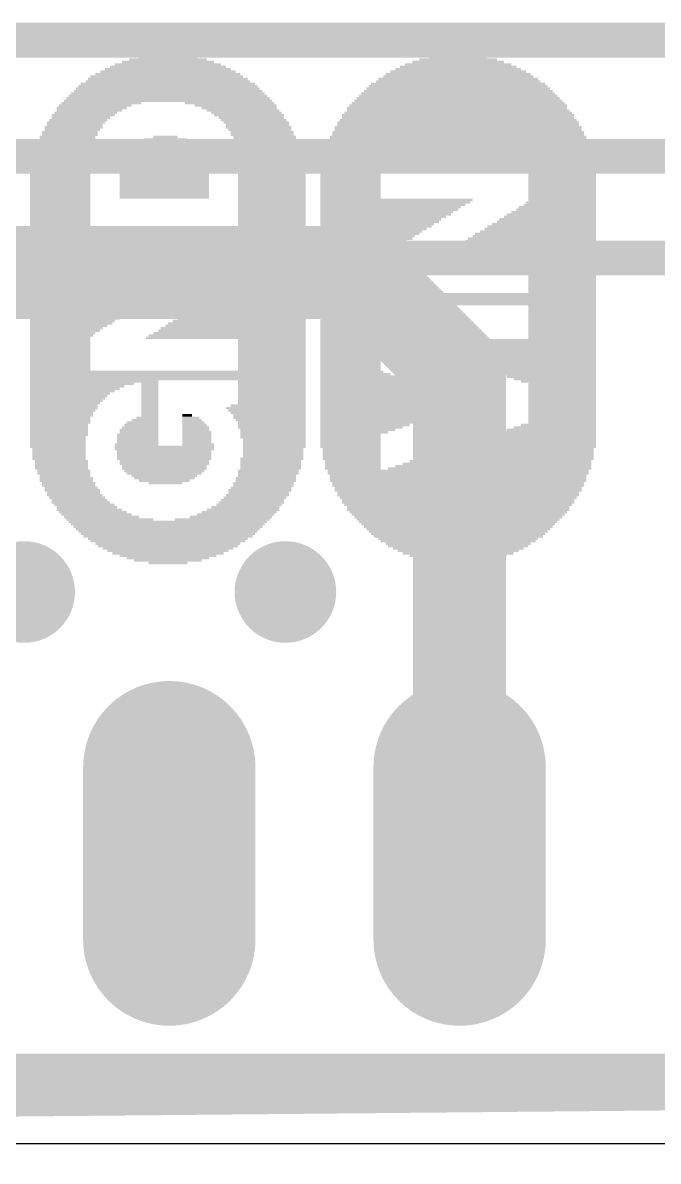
# Model space of a CAD drawing. Extents: x -3.4 to 68.6, y -0.2 to 53.3.
# Drawn here: x 41.9 to 47.46, y -0.15 to 9.8 of the extents above; entities that cross this region are included whole.
import ezdxf

# ---------------------------------------------------------------- set-up
doc = ezdxf.new("R2010")
doc.units = 0
for name, color, linetype in [('1', 12, 'CONTINUOUS'), ('16', 132, 'CONTINUOUS'), ('17', 110, 'CONTINUOUS'), ('18', 3, 'CONTINUOUS'), ('20', 53, 'CONTINUOUS'), ('200', 4, 'CONTINUOUS'), ('51', 253, 'CONTINUOUS')]:
    doc.layers.add(name, color=color, linetype=linetype)

# ---------------------------------------------------------------- blocks, each defined once
blk = doc.blocks.new('RECT')
blk.add_solid([(-0.5, -0.5), (0.5, -0.5), (-0.5, 0.5), (0.5, 0.5)])
blk = doc.blocks.new('LONGP100')
at = {"const_width": 1}
blk.add_lwpolyline([(-0.5, 0), (0.5, 0)], dxfattribs=at)
at = {"const_width": 0.5}
for points in [[(-0.5, 0.25, 1), (-0.5, -0.25)], [(0.5, -0.25, 1), (0.5, 0.25)]]:
    blk.add_lwpolyline(points, format="xyb", dxfattribs=at)
blk = doc.blocks.new('ROUNDV')
at = {"const_width": 0.5}
blk.add_lwpolyline([(0, -0.25, 1), (0, 0.25, 1), (0, -0.25)], format="xyb", dxfattribs=at)

msp = doc.modelspace()

# ---------------------------------------------------------------- linework, layer by layer
at = {"layer": '1', "const_width": 0.3048}
for points in [[(33.655, 7.747), (48.895, 7.747)], [(67.945, 0.635), (0, 0)]]:
    msp.add_lwpolyline(points, dxfattribs=at)
at = {"layer": '16'}
for points, const_width in [([(29.21, 9.652), (59.817, 9.652)], 0.3048), ([(28.448, 8.636), (62.357, 8.636)], 0.3048), ([(21.336, 7.62), (44.831, 7.62)], 0.8128), ([(44.831, 7.62), (45.72, 6.731)], 0.8128), ([(45.72, 6.731), (45.72, 2.54)], 0.8128), ([(67.945, 0.635), (0.889, 0.635)], 0.3048)]:
    msp.add_lwpolyline(points, dxfattribs=dict(at, const_width=const_width))
at = {"layer": '16', "const_width": 0.4064}
for points in [[(44.9747, 7.7637, 1), (44.6873, 7.4763)], [(44.831, 7.4168, 1), (44.831, 7.8232)], [(45.9232, 6.731, 1), (45.5168, 6.731)], [(45.5763, 6.5873, 1), (45.8637, 6.8747)], [(45.5168, 2.54, 1), (45.9232, 2.54)]]:
    msp.add_lwpolyline(points, format="xyb", dxfattribs=at)
at = {"layer": '20'}
msp.add_line((65.04, 0), (1, 0), dxfattribs=at)

# ---------------------------------------------------------------- block references
at = {"layer": '17', "xscale": 1.508, "yscale": 1.508, "rotation": 90}
for p in [(43.18, 2.54), (43.18, 2.54), (45.72, 2.54), (45.72, 2.54)]:
    msp.add_blockref('LONGP100', p, dxfattribs=at)
at = {"layer": '18', "xscale": 0.889, "yscale": 0.889}
for p in [(41.91, 4.826), (41.91, 4.826), (44.196, 4.826), (44.196, 4.826)]:
    msp.add_blockref('ROUNDV', p, dxfattribs=at)
at = {"layer": '200', "yscale": 0.0212}
for p, xscale in [((43.1677, 9.4611), 0.8043), ((43.1677, 9.4823), 0.6773), ((43.1677, 9.5035), 0.508), ((43.1677, 9.5246), 0.254), ((45.7076, 9.4611), 0.8043), ((45.7076, 9.4823), 0.6773), ((45.7076, 9.5035), 0.508), ((45.7076, 9.5246), 0.254), ((43.1677, 9.3553), 1.27), ((43.1677, 9.3765), 1.1853), ((43.1677, 9.3976), 1.1006), ((43.1677, 9.4188), 1.016), ((43.1677, 9.44), 0.9313), ((45.7076, 9.3553), 1.27), ((45.7076, 9.3765), 1.1853), ((45.7076, 9.3976), 1.1006), ((45.7076, 9.4188), 1.016), ((45.7076, 9.44), 0.9313), ((43.1677, 9.2495), 1.5663), ((43.1677, 9.2706), 1.5239), ((43.1677, 9.2918), 1.4393), ((43.1677, 9.313), 1.3969), ((43.1571, 9.3341), 1.3334), ((45.7076, 9.2495), 1.5663), ((45.7076, 9.2706), 1.5239), ((45.7076, 9.2918), 1.4393), ((45.7076, 9.313), 1.3969), ((45.7076, 9.3341), 1.3123), ((43.1677, 9.1648), 1.7356), ((43.1677, 9.186), 1.6933), ((43.1677, 9.2071), 1.6509), ((43.1677, 9.2283), 1.6086), ((45.7076, 9.1648), 1.7356), ((45.7076, 9.186), 1.6933), ((45.7076, 9.2071), 1.6509), ((45.7076, 9.2283), 1.6086), ((42.501, 9.059), 0.6138), ((42.5327, 9.0801), 0.635), ((42.5856, 9.1013), 0.6985), ((43.1677, 9.1225), 1.8203), ((43.1677, 9.1436), 1.7779), ((43.7074, 9.1013), 0.7831), ((43.7603, 9.0801), 0.7196), ((43.7921, 9.059), 0.6561), ((45.697, 9.059), 1.9261), ((45.7076, 9.0801), 1.9049), ((45.7076, 9.1013), 1.8626), ((45.7076, 9.1225), 1.8203), ((45.7076, 9.1436), 1.7779), ((42.3846, 8.9531), 0.508), ((42.4057, 8.9743), 0.508), ((42.4269, 8.9955), 0.5503), ((42.4481, 9.0166), 0.5503), ((42.4798, 9.0378), 0.5715), ((43.8238, 9.0378), 0.635), ((43.8556, 9.0166), 0.6138), ((43.8767, 8.9955), 0.6138), ((43.8979, 8.9743), 0.5715), ((43.9191, 8.9531), 0.5715), ((45.7076, 8.9531), 2.0743), ((45.7076, 8.9955), 2.0319), ((45.7076, 8.9743), 2.0319), ((45.7076, 9.0166), 1.9896), ((45.7076, 9.0378), 1.9473), ((42.3422, 8.8896), 0.508), ((42.3316, 8.8685), 0.4868), ((42.3634, 8.932), 0.508), ((42.3528, 8.9108), 0.4868), ((43.9402, 8.932), 0.5715), ((43.9614, 8.8896), 0.5715), ((43.9508, 8.9108), 0.5503), ((43.972, 8.8685), 0.5503), ((45.7076, 8.8896), 2.1589), ((45.7076, 8.8685), 2.1589), ((45.7076, 8.932), 2.1166), ((45.7076, 8.9108), 2.1166), ((42.2893, 8.805), 0.4868), ((42.2893, 8.7838), 0.4868), ((42.2787, 8.7626), 0.4656), ((42.3105, 8.8473), 0.4868), ((42.3105, 8.8261), 0.4868), ((43.1359, 8.7626), 0.4868), ((43.1465, 8.7838), 0.381), ((43.1465, 8.805), 0.2117), ((43.9932, 8.8473), 0.5503), ((43.9932, 8.8261), 0.5503), ((44.0143, 8.805), 0.5503), ((44.0143, 8.7838), 0.5503), ((44.0249, 8.7626), 0.5291), ((45.7076, 8.805), 2.2436), ((45.7076, 8.7838), 2.2436), ((45.7076, 8.7626), 2.2436), ((45.7076, 8.8473), 2.2012), ((45.7076, 8.8261), 2.2012), ((42.247, 8.678), 0.4868), ((42.247, 8.6568), 0.4868), ((42.2681, 8.7415), 0.4868), ((42.2681, 8.7203), 0.4868), ((42.2681, 8.6992), 0.4868), ((43.1359, 8.6568), 0.6985), ((43.1465, 8.678), 0.6773), ((43.1465, 8.6992), 0.635), ((43.1465, 8.7203), 0.5926), ((43.1465, 8.7415), 0.5503), ((44.0355, 8.7415), 0.5503), ((44.0355, 8.7203), 0.5503), ((44.0355, 8.6992), 0.5503), ((44.0567, 8.678), 0.5503), ((44.0567, 8.6568), 0.5503), ((45.7076, 8.678), 2.3282), ((45.7076, 8.6568), 2.3282), ((45.7076, 8.7415), 2.2859), ((45.7076, 8.7203), 2.2859), ((45.7076, 8.6992), 2.2859), ((42.2364, 8.6145), 0.508), ((42.2364, 8.5933), 0.508), ((42.2364, 8.5722), 0.508), ((42.247, 8.6357), 0.4868), ((43.1359, 8.6145), 0.7408), ((43.1359, 8.5933), 0.7408), ((43.1465, 8.5722), 0.762), ((43.1465, 8.6357), 0.7196), ((44.0672, 8.6145), 0.5715), ((44.0672, 8.5933), 0.5715), ((44.0672, 8.5722), 0.5715), ((44.0567, 8.6357), 0.5503), ((45.7076, 8.6145), 2.3706), ((45.7076, 8.5933), 2.3706), ((45.7076, 8.5722), 2.3706), ((45.7076, 8.6357), 2.3282), ((42.2258, 8.5087), 0.5291), ((42.2258, 8.4875), 0.5291), ((42.2258, 8.4663), 0.5291), ((42.2364, 8.551), 0.508), ((42.2364, 8.5298), 0.508), ((43.1359, 8.551), 0.7831), ((43.1359, 8.5298), 0.7831), ((43.1359, 8.5087), 0.7831), ((43.1359, 8.4875), 0.7831), ((43.1359, 8.4663), 0.7831), ((44.0672, 8.551), 0.5715), ((44.0672, 8.5298), 0.5715), ((44.0778, 8.5087), 0.5926), ((44.0778, 8.4875), 0.5926), ((44.0778, 8.4663), 0.5926), ((44.7657, 8.5087), 0.5291), ((44.7657, 8.4875), 0.5291), ((44.7657, 8.4663), 0.5291), ((45.7076, 8.551), 2.3706), ((44.7763, 8.5298), 0.508), ((46.6071, 8.5298), 0.5715), ((46.6177, 8.5087), 0.5926), ((46.6177, 8.4875), 0.5926), ((46.6177, 8.4663), 0.5926), ((42.2258, 8.4452), 0.5291), ((42.2258, 8.424), 0.5291), ((42.2258, 8.4028), 0.5291), ((42.2258, 8.3817), 0.5291), ((42.2258, 8.3605), 0.5291), ((43.1359, 8.4452), 0.7831), ((43.1359, 8.424), 0.7831), ((43.1359, 8.4028), 0.7831), ((43.1359, 8.3817), 0.7831), ((43.1359, 8.3605), 0.7831), ((44.0778, 8.4452), 0.5926), ((44.0778, 8.424), 0.5926), ((44.0778, 8.4028), 0.5926), ((44.0778, 8.3817), 0.5926), ((44.0778, 8.3605), 0.5926), ((44.7657, 8.4452), 0.5291), ((44.7657, 8.424), 0.5291), ((44.7657, 8.4028), 0.5291), ((44.7657, 8.3817), 0.5291), ((44.7657, 8.3605), 0.5291), ((46.6177, 8.4452), 0.5926), ((46.6177, 8.424), 0.5926), ((46.6177, 8.4028), 0.5926), ((46.6177, 8.3817), 0.5926), ((46.6177, 8.3605), 0.5926), ((42.2258, 8.3393), 0.5291), ((42.2258, 8.3182), 0.5291), ((42.2258, 8.297), 0.5291), ((42.2258, 8.2758), 0.5291), ((42.2258, 8.2547), 0.5291), ((43.1359, 8.3393), 0.7831), ((43.1359, 8.3182), 0.7831), ((43.1359, 8.297), 0.7831), ((43.1359, 8.2758), 0.7831), ((44.0778, 8.3393), 0.5926), ((44.0778, 8.3182), 0.5926), ((44.0778, 8.297), 0.5926), ((44.0778, 8.2758), 0.5926), ((44.0778, 8.2547), 0.5926), ((44.7657, 8.3393), 0.5291), ((44.7657, 8.3182), 0.5291), ((44.7657, 8.297), 0.5291), ((44.7657, 8.2758), 0.5291), ((45.1679, 8.2547), 1.3334), ((46.6177, 8.3393), 0.5926), ((46.6177, 8.3182), 0.5926), ((46.6177, 8.297), 0.5926), ((46.6177, 8.2758), 0.5926), ((46.6177, 8.2547), 0.5926), ((42.2258, 8.2335), 0.5291), ((42.2258, 8.2123), 0.5291), ((42.2258, 8.1912), 0.5291), ((42.2258, 8.17), 0.5291), ((44.0778, 8.2335), 0.5926), ((44.0778, 8.2123), 0.5926), ((44.0778, 8.1912), 0.5926), ((44.0778, 8.17), 0.5926), ((45.1361, 8.2123), 1.27), ((45.1149, 8.1912), 1.2276), ((45.1044, 8.17), 1.2065), ((45.1573, 8.2335), 1.3123), ((46.5648, 8.17), 0.6985), ((46.5754, 8.1912), 0.6773), ((46.5966, 8.2123), 0.635), ((46.6071, 8.2335), 0.6138), ((42.2258, 8.1488), 0.5291), ((42.2258, 8.1277), 0.5291), ((42.2258, 8.1065), 0.5291), ((42.2258, 8.0853), 0.5291), ((42.2258, 8.0642), 0.5291), ((44.0778, 8.1488), 0.5926), ((44.0778, 8.1277), 0.5926), ((44.0778, 8.1065), 0.5926), ((44.0778, 8.0853), 0.5926), ((44.0778, 8.0642), 0.5926), ((45.0832, 8.1488), 1.1641), ((45.0726, 8.1277), 1.143), ((45.0514, 8.1065), 1.1006), ((45.0303, 8.0853), 1.0583), ((45.0197, 8.0642), 1.0371), ((46.4801, 8.0642), 0.8678), ((46.4907, 8.0853), 0.8466), ((46.5119, 8.1065), 0.8043), ((46.5225, 8.1277), 0.7831), ((46.5436, 8.1488), 0.7408), ((42.2258, 8.043), 0.5291), ((42.2258, 8.0218), 0.5291), ((42.2258, 8.0007), 0.5291), ((42.2258, 7.9795), 0.5291), ((43.1677, 7.9583), 2.4129), ((44.0778, 8.043), 0.5926), ((44.0778, 8.0218), 0.5926), ((44.0778, 8.0007), 0.5926), ((44.0778, 7.9795), 0.5926), ((44.9985, 8.043), 0.9948), ((44.9456, 7.9795), 0.889), ((44.935, 7.9583), 0.8678), ((44.988, 8.0218), 0.9736), ((44.9668, 8.0007), 0.9313), ((46.3849, 7.9583), 1.0583), ((46.4061, 7.9795), 1.016), ((46.4272, 8.0007), 0.9736), ((46.4378, 8.0218), 0.9525), ((46.459, 8.043), 0.9101), ((43.1677, 7.9372), 2.4129), ((43.1677, 7.916), 2.4129), ((43.1677, 7.8949), 2.4129), ((43.1677, 7.8737), 2.4129), ((44.9139, 7.9372), 0.8255), ((44.8821, 7.8949), 0.762), ((44.9033, 7.916), 0.8043), ((44.861, 7.8737), 0.7196), ((46.3214, 7.8737), 1.1853), ((46.3426, 7.8949), 1.143), ((46.3531, 7.916), 1.1218), ((46.3743, 7.9372), 1.0795), ((42.2258, 7.8525), 0.5291), ((42.2258, 7.8314), 0.5291), ((42.2258, 7.8102), 0.5291), ((42.2258, 7.789), 0.5291), ((42.2258, 7.7679), 0.5291), ((44.0778, 7.8525), 0.5926), ((44.0778, 7.8314), 0.5926), ((44.0778, 7.8102), 0.5926), ((44.0778, 7.789), 0.5926), ((44.0778, 7.7679), 0.5926), ((44.8186, 7.8102), 0.635), ((44.7763, 7.7679), 0.5503), ((44.8504, 7.8525), 0.6985), ((44.8292, 7.8314), 0.6561), ((44.7975, 7.789), 0.5926), ((46.2367, 7.7679), 1.3546), ((46.2579, 7.789), 1.3123), ((46.2685, 7.8102), 1.2911), ((46.2896, 7.8314), 1.2488), ((46.3002, 7.8525), 1.2276), ((42.2258, 7.7467), 0.5291), ((42.2258, 7.7255), 0.5291), ((42.2258, 7.7044), 0.5291), ((42.2258, 7.6832), 0.5291), ((42.2258, 7.662), 0.5291), ((44.0778, 7.7467), 0.5926), ((44.0778, 7.7255), 0.5926), ((44.0778, 7.7044), 0.5926), ((44.0778, 7.6832), 0.5926), ((44.0778, 7.662), 0.5926), ((44.7657, 7.7467), 0.5291), ((44.7657, 7.7255), 0.5291), ((44.7657, 7.7044), 0.5291), ((44.7657, 7.6832), 0.5291), ((44.7657, 7.662), 0.5291), ((46.2156, 7.7467), 1.3969), ((46.6177, 7.7255), 0.5926), ((46.6177, 7.7044), 0.5926), ((46.6177, 7.6832), 0.5926), ((46.6177, 7.662), 0.5926), ((42.2258, 7.6409), 0.5291), ((42.2258, 7.6197), 0.5291), ((42.2258, 7.5985), 0.5291), ((42.2258, 7.5774), 0.5291), ((44.0778, 7.6409), 0.5926), ((44.0778, 7.6197), 0.5926), ((44.0778, 7.5985), 0.5926), ((44.0778, 7.5774), 0.5926), ((44.7657, 7.6409), 0.5291), ((44.7657, 7.6197), 0.5291), ((44.7657, 7.5985), 0.5291), ((44.7657, 7.5774), 0.5291), ((46.6177, 7.6409), 0.5926), ((46.6177, 7.6197), 0.5926), ((46.6177, 7.5985), 0.5926), ((46.6177, 7.5774), 0.5926), ((42.6068, 7.535), 1.2911), ((42.5856, 7.5139), 1.2488), ((42.575, 7.4927), 1.2276), ((42.5539, 7.4715), 1.1853), ((42.628, 7.5562), 1.3334), ((44.0143, 7.4715), 0.7196), ((44.0355, 7.4927), 0.6773), ((44.0461, 7.5139), 0.6561), ((44.0672, 7.535), 0.6138), ((44.0778, 7.5562), 0.5926), ((44.7657, 7.5562), 0.5291), ((44.7657, 7.535), 0.5291), ((44.7657, 7.5139), 0.5291), ((44.7657, 7.4927), 0.5291), ((44.7657, 7.4715), 0.5291), ((46.6177, 7.5562), 0.5926), ((46.6177, 7.535), 0.5926), ((46.6177, 7.5139), 0.5926), ((46.6177, 7.4927), 0.5926), ((46.6177, 7.4715), 0.5926), ((42.5433, 7.4504), 1.1641), ((42.5221, 7.4292), 1.1218), ((42.501, 7.408), 1.0795), ((42.4904, 7.3869), 1.0583), ((42.4692, 7.3657), 1.016), ((43.9297, 7.3657), 0.889), ((43.9402, 7.3869), 0.8678), ((43.9614, 7.408), 0.8255), ((43.9826, 7.4292), 0.7831), ((43.9932, 7.4504), 0.762), ((44.7657, 7.4504), 0.5291), ((45.7076, 7.4292), 2.4129), ((45.7076, 7.408), 2.4129), ((45.7076, 7.3869), 2.4129), ((45.7076, 7.3657), 2.4129), ((46.6177, 7.4504), 0.5926), ((42.4586, 7.3445), 0.9948), ((42.4375, 7.3234), 0.9525), ((42.4163, 7.3022), 0.9101), ((42.4057, 7.281), 0.889), ((42.3846, 7.2599), 0.8466), ((43.845, 7.2599), 1.0583), ((43.8556, 7.281), 1.0371), ((43.8767, 7.3022), 0.9948), ((43.8979, 7.3234), 0.9525), ((43.9085, 7.3445), 0.9313), ((45.7076, 7.3445), 2.4129), ((44.7657, 7.3234), 0.5291), ((44.7657, 7.3022), 0.5291), ((44.7657, 7.281), 0.5291), ((44.7657, 7.2599), 0.5291), ((46.6177, 7.3234), 0.5926), ((46.6177, 7.3022), 0.5926), ((46.6177, 7.281), 0.5926), ((46.6177, 7.2599), 0.5926), ((42.374, 7.2387), 0.8255), ((42.3528, 7.2175), 0.7831), ((42.3316, 7.1964), 0.7408), ((42.3211, 7.1752), 0.7196), ((43.7709, 7.1752), 1.2065), ((43.7921, 7.1964), 1.1641), ((43.8132, 7.2175), 1.1218), ((43.8238, 7.2387), 1.1006), ((44.7657, 7.2387), 0.5291), ((44.7657, 7.2175), 0.5291), ((44.7657, 7.1964), 0.5291), ((44.7657, 7.1752), 0.5291), ((46.6177, 7.2387), 0.5926), ((46.6177, 7.2175), 0.5926), ((46.6177, 7.1964), 0.5926), ((46.6177, 7.1752), 0.5926), ((42.2999, 7.154), 0.6773), ((42.2787, 7.1329), 0.635), ((42.2681, 7.1117), 0.6138), ((42.247, 7.0905), 0.5715), ((42.2364, 7.0694), 0.5503), ((43.6863, 7.0694), 1.3758), ((43.7074, 7.0905), 1.3334), ((43.7286, 7.1117), 1.2911), ((43.7392, 7.1329), 1.27), ((43.7603, 7.154), 1.2276), ((44.7657, 7.154), 0.5291), ((44.7657, 7.1329), 0.5291), ((44.7657, 7.1117), 0.5291), ((44.7657, 7.0905), 0.5291), ((44.7657, 7.0694), 0.5291), ((46.6177, 7.154), 0.5926), ((46.6177, 7.1329), 0.5926), ((46.6177, 7.1117), 0.5926), ((46.6177, 7.0905), 0.5926), ((46.6177, 7.0694), 0.5926), ((42.2258, 7.0482), 0.5291), ((42.2258, 7.0271), 0.5291), ((42.2258, 7.0059), 0.5291), ((42.2258, 6.9847), 0.5291), ((42.2258, 6.9636), 0.5291), ((43.6757, 7.0482), 1.3969), ((44.0778, 7.0271), 0.5926), ((44.0778, 7.0059), 0.5926), ((44.0778, 6.9847), 0.5926), ((44.0778, 6.9636), 0.5926), ((44.7657, 7.0482), 0.5291), ((44.7657, 7.0271), 0.5291), ((44.7657, 7.0059), 0.5291), ((44.7657, 6.9847), 0.5291), ((44.7657, 6.9636), 0.5291), ((46.0462, 7.0271), 1.7356), ((46.078, 7.0059), 1.6721), ((46.1097, 6.9847), 1.6086), ((46.1415, 6.9636), 1.5451), ((46.6177, 7.0482), 0.5926), ((42.2258, 6.9424), 0.5291), ((42.2258, 6.9212), 0.5291), ((42.2258, 6.9001), 0.5291), ((42.2258, 6.8789), 0.5291), ((44.0778, 6.9424), 0.5926), ((44.0778, 6.9212), 0.5926), ((44.0778, 6.9001), 0.5926), ((44.0778, 6.8789), 0.5926), ((44.7657, 6.9424), 0.5291), ((44.7657, 6.9212), 0.5291), ((44.7657, 6.9001), 0.5291), ((44.7657, 6.8789), 0.5291), ((46.1732, 6.9424), 1.4816), ((46.205, 6.9212), 1.4181), ((46.2367, 6.9001), 1.3546), ((46.2685, 6.8789), 1.2911), ((42.2258, 6.8577), 0.5291), ((42.2258, 6.8366), 0.5291), ((42.2258, 6.8154), 0.5291), ((42.2258, 6.7942), 0.5291), ((42.2258, 6.7731), 0.5291), ((44.0778, 6.8577), 0.5926), ((44.0778, 6.8366), 0.5926), ((44.0778, 6.8154), 0.5926), ((44.0778, 6.7942), 0.5926), ((44.0778, 6.7731), 0.5926), ((44.7657, 6.8577), 0.5291), ((44.7657, 6.8366), 0.5291), ((44.7657, 6.8154), 0.5291), ((44.7657, 6.7942), 0.5291), ((44.7657, 6.7731), 0.5291), ((46.3002, 6.8577), 1.2276), ((46.332, 6.8366), 1.1641), ((46.3637, 6.8154), 1.1006), ((46.3955, 6.7942), 1.0371), ((46.4272, 6.7731), 0.9736), ((42.5221, 6.6672), 1.1218), ((43.1677, 6.7519), 2.4129), ((43.1677, 6.7307), 2.4129), ((43.1677, 6.7096), 2.4129), ((43.1677, 6.6884), 2.4129), ((44.0778, 6.6672), 0.5926), ((44.7763, 6.7519), 0.5503), ((44.808, 6.7307), 0.6138), ((44.8398, 6.7096), 0.6773), ((44.8715, 6.6884), 0.7408), ((44.9033, 6.6672), 0.8043), ((46.459, 6.7519), 0.9101), ((46.4907, 6.7307), 0.8466), ((46.5225, 6.7096), 0.7831), ((46.5542, 6.6884), 0.7196), ((46.586, 6.6672), 0.6561), ((42.4163, 6.6461), 0.9101), ((42.374, 6.6249), 0.8255), ((42.3528, 6.6037), 0.7831), ((42.3316, 6.5826), 0.7408), ((42.3105, 6.5614), 0.6985), ((43.0089, 6.6461), 0.1482), ((43.0089, 6.6249), 0.1482), ((43.0089, 6.6037), 0.1482), ((43.0089, 6.5826), 0.1482), ((43.0089, 6.5614), 0.1482), ((44.0778, 6.6461), 0.5926), ((44.0778, 6.6249), 0.5926), ((44.0778, 6.6037), 0.5926), ((44.0778, 6.5826), 0.5926), ((44.0778, 6.5614), 0.5926), ((44.9456, 6.6461), 0.889), ((45.0091, 6.6037), 1.016), ((45.0726, 6.5614), 1.143), ((44.9774, 6.6249), 0.9525), ((45.0409, 6.5826), 1.0795), ((46.6177, 6.6461), 0.5926), ((46.6177, 6.6249), 0.5926), ((46.6177, 6.6037), 0.5926), ((46.6177, 6.5826), 0.5926), ((46.6177, 6.5614), 0.5926), ((42.2999, 6.5402), 0.6773), ((42.2893, 6.5191), 0.6561), ((42.2787, 6.4979), 0.635), ((42.2681, 6.4767), 0.6138), ((43.0089, 6.5402), 0.1482), ((43.0089, 6.5191), 0.1482), ((43.0089, 6.4979), 0.1482), ((43.0089, 6.4767), 0.1482), ((44.0778, 6.5402), 0.5926), ((44.0778, 6.5191), 0.5926), ((44.0778, 6.4979), 0.5926), ((44.0778, 6.4767), 0.5926), ((45.1044, 6.5402), 1.2065), ((45.1361, 6.5191), 1.27), ((45.1996, 6.4767), 1.3969), ((45.1679, 6.4979), 1.3334), ((46.6177, 6.5402), 0.5926), ((46.6177, 6.5191), 0.5926), ((46.6177, 6.4979), 0.5926), ((46.6177, 6.4767), 0.5926), ((42.247, 6.4132), 0.5715), ((42.2576, 6.4556), 0.5926), ((42.2576, 6.4344), 0.5926), ((42.2364, 6.3921), 0.5503), ((42.2364, 6.3709), 0.5503), ((43.0089, 6.4556), 0.1482), ((43.0089, 6.4344), 0.1482), ((43.0089, 6.4132), 0.1482), ((43.0089, 6.3921), 0.1482), ((43.0089, 6.3709), 0.1482), ((43.337, 6.3709), 0.0847), ((44.0249, 6.4344), 0.6985), ((44.0355, 6.4132), 0.6773), ((44.0461, 6.4556), 0.6561), ((44.0461, 6.3921), 0.6561), ((44.0567, 6.3709), 0.635), ((45.1255, 6.4344), 1.2488), ((45.062, 6.3921), 1.1218), ((45.0303, 6.3709), 1.0583), ((45.1573, 6.4556), 1.3123), ((45.0938, 6.4132), 1.1853), ((46.6177, 6.4556), 0.5926), ((46.6177, 6.4344), 0.5926), ((46.6177, 6.4132), 0.5926), ((46.6177, 6.3921), 0.5926), ((46.6177, 6.3709), 0.5926), ((42.2258, 6.3497), 0.5291), ((42.2258, 6.3286), 0.5291), ((42.2258, 6.3074), 0.5291), ((42.2152, 6.2862), 0.508), ((42.2152, 6.2651), 0.508), ((42.9243, 6.2651), 0.3175), ((42.9349, 6.2862), 0.2963), ((42.9454, 6.3074), 0.2752), ((42.9666, 6.3286), 0.2328), ((42.9878, 6.3497), 0.1905), ((43.3899, 6.3074), 0.1905), ((43.3688, 6.3497), 0.1482), ((43.3794, 6.3286), 0.1693), ((43.4005, 6.2862), 0.2117), ((43.4111, 6.2651), 0.2328), ((44.0567, 6.3497), 0.635), ((44.0672, 6.3286), 0.6138), ((44.0778, 6.3074), 0.5926), ((44.0778, 6.2862), 0.5926), ((44.0778, 6.2651), 0.5926), ((44.9985, 6.3497), 0.9948), ((44.8927, 6.2862), 0.7831), ((44.9562, 6.3286), 0.9101), ((44.9245, 6.3074), 0.8466), ((44.861, 6.2651), 0.7196), ((46.5542, 6.2651), 0.7196), ((46.586, 6.2862), 0.6561), ((46.6177, 6.3497), 0.5926), ((46.6177, 6.3286), 0.5926), ((46.6177, 6.3074), 0.5926), ((42.2152, 6.2439), 0.508), ((42.2152, 6.2228), 0.508), ((42.2152, 6.2016), 0.508), ((42.2046, 6.1804), 0.4868), ((42.9031, 6.2016), 0.3598), ((42.9031, 6.1804), 0.3598), ((42.9137, 6.2439), 0.3387), ((42.9137, 6.2228), 0.3387), ((43.4111, 6.2439), 0.2328), ((43.4217, 6.2228), 0.254), ((43.4217, 6.2016), 0.254), ((43.4217, 6.1804), 0.254), ((44.0884, 6.2439), 0.5715), ((44.0884, 6.2228), 0.5715), ((44.0884, 6.2016), 0.5715), ((44.0884, 6.1804), 0.5715), ((44.8292, 6.2439), 0.6561), ((44.7975, 6.2228), 0.5926), ((44.7657, 6.2016), 0.5291), ((44.7657, 6.1804), 0.5291), ((46.4272, 6.1804), 0.9736), ((46.459, 6.2016), 0.9101), ((46.4907, 6.2228), 0.8466), ((46.5225, 6.2439), 0.7831), ((42.2046, 6.1593), 0.4868), ((42.2046, 6.1381), 0.4868), ((42.2046, 6.1169), 0.4868), ((42.2046, 6.0958), 0.4868), ((42.2152, 6.0746), 0.4656), ((42.8925, 6.1169), 0.381), ((43.1359, 6.0958), 0.8678), ((43.1359, 6.0746), 0.8678), ((42.9031, 6.1593), 0.3598), ((42.9031, 6.1381), 0.3598), ((43.4217, 6.1593), 0.254), ((43.4217, 6.1381), 0.254), ((43.4323, 6.1169), 0.2752), ((44.099, 6.1593), 0.5503), ((44.099, 6.1381), 0.5503), ((44.099, 6.1169), 0.5503), ((44.099, 6.0958), 0.5503), ((44.0884, 6.0746), 0.5291), ((44.7657, 6.1593), 0.5291), ((44.7657, 6.1381), 0.5291), ((44.7657, 6.1169), 0.5291), ((44.7657, 6.0958), 0.5291), ((44.7763, 6.0746), 0.508), ((46.2473, 6.0746), 1.2911), ((46.3002, 6.0958), 1.2276), ((46.332, 6.1169), 1.1641), ((46.3637, 6.1381), 1.1006), ((46.3955, 6.1593), 1.0371), ((42.2152, 6.0534), 0.4656), ((42.2152, 6.0323), 0.4656), ((42.2152, 6.0111), 0.4656), ((42.2152, 5.9899), 0.4656), ((42.2364, 5.9688), 0.4656), ((43.1359, 6.0534), 0.8255), ((43.1359, 6.0323), 0.8255), ((43.1359, 6.0111), 0.8255), ((43.1359, 5.9899), 0.8255), ((43.1359, 5.9688), 0.7831), ((44.0778, 5.9899), 0.5503), ((44.0672, 5.9688), 0.5291), ((44.0884, 6.0534), 0.5291), ((44.0884, 6.0323), 0.5291), ((44.0884, 6.0111), 0.5291), ((44.7763, 6.0534), 0.508), ((44.7763, 6.0323), 0.508), ((44.7763, 6.0111), 0.508), ((44.7763, 5.9899), 0.508), ((44.7869, 5.9688), 0.4868), ((46.078, 5.9688), 1.5874), ((46.1203, 5.9899), 1.5451), ((46.1521, 6.0111), 1.4816), ((46.1838, 6.0323), 1.4181), ((46.2156, 6.0534), 1.3546), ((42.2364, 5.9476), 0.4656), ((42.2364, 5.9264), 0.4656), ((42.2364, 5.9053), 0.4656), ((42.2576, 5.8841), 0.4656), ((43.1359, 5.9476), 0.7831), ((43.1359, 5.9264), 0.7408), ((43.1359, 5.9053), 0.7408), ((43.1359, 5.8841), 0.6985), ((44.0461, 5.8841), 0.5291), ((44.0672, 5.9476), 0.5291), ((44.0672, 5.9264), 0.5291), ((44.0672, 5.9053), 0.5291), ((44.7869, 5.9476), 0.4868), ((44.7869, 5.9264), 0.4868), ((44.7869, 5.9053), 0.4868), ((45.7076, 5.8841), 2.2859), ((45.9827, 5.9053), 1.7779), ((46.0145, 5.9264), 1.7144), ((46.0462, 5.9476), 1.6509), ((42.2576, 5.8629), 0.4656), ((42.2681, 5.8418), 0.4445), ((42.2787, 5.8206), 0.4656), ((42.2787, 5.7994), 0.4656), ((42.2999, 5.7783), 0.4656), ((43.1359, 5.8629), 0.6561), ((43.1359, 5.8418), 0.5715), ((43.1359, 5.8206), 0.5291), ((43.1359, 5.7994), 0.4445), ((43.1465, 5.7783), 0.2963), ((44.0037, 5.7783), 0.5291), ((44.0249, 5.8206), 0.5291), ((44.0249, 5.7994), 0.5291), ((44.0355, 5.8418), 0.508), ((44.0461, 5.8629), 0.5291), ((45.7076, 5.8629), 2.2859), ((45.7076, 5.8418), 2.2436), ((45.7076, 5.8206), 2.2436), ((45.7076, 5.7994), 2.2436), ((45.7076, 5.7783), 2.2012), ((42.2999, 5.7571), 0.4656), ((42.3316, 5.7148), 0.4868), ((42.3211, 5.7359), 0.4656), ((42.3422, 5.6936), 0.4656), ((42.3528, 5.6724), 0.4868), ((43.9508, 5.6724), 0.5503), ((43.972, 5.7148), 0.5503), ((43.9614, 5.6936), 0.5291), ((43.9826, 5.7359), 0.5291), ((44.0037, 5.7571), 0.5291), ((45.7076, 5.7571), 2.2012), ((45.7076, 5.7359), 2.1589), ((45.7076, 5.7148), 2.1589), ((45.7076, 5.6936), 2.1166), ((45.7076, 5.6724), 2.1166), ((42.374, 5.6513), 0.4868), ((42.3951, 5.6301), 0.4868), ((42.4057, 5.6089), 0.508), ((42.4375, 5.5878), 0.5291), ((42.4586, 5.5666), 0.5292), ((43.845, 5.5666), 0.5926), ((43.8767, 5.5878), 0.5715), ((43.8979, 5.6089), 0.5715), ((43.9085, 5.6301), 0.5503), ((43.9297, 5.6513), 0.5503), ((45.7076, 5.6513), 2.0743), ((45.7076, 5.6301), 2.0319), ((45.7076, 5.6089), 2.0319), ((45.7076, 5.5878), 1.9896), ((45.7076, 5.5666), 1.9473), ((42.4798, 5.5454), 0.5715), ((42.5115, 5.5243), 0.5926), ((42.5433, 5.5031), 0.6138), ((42.5856, 5.4819), 0.6561), ((43.718, 5.4819), 0.7196), ((43.7603, 5.5031), 0.6773), ((43.7921, 5.5243), 0.6561), ((43.8238, 5.5454), 0.635), ((45.7076, 5.5454), 1.9473), ((45.7076, 5.5243), 1.9049), ((45.7076, 5.5031), 1.8626), ((45.7076, 5.4819), 1.8203), ((42.6597, 5.4608), 0.762), ((43.1677, 5.4396), 1.7356), ((43.1677, 5.4184), 1.6933), ((43.1677, 5.3973), 1.6509), ((43.1677, 5.3761), 1.6086), ((43.6439, 5.4608), 0.8255), ((45.7076, 5.4608), 1.7779), ((45.7076, 5.4396), 1.7356), ((45.7076, 5.4184), 1.6933), ((45.7076, 5.3973), 1.6509), ((45.7076, 5.3761), 1.6086), ((43.1677, 5.355), 1.5663), ((43.1677, 5.3338), 1.5239), ((43.1677, 5.3126), 1.4816), ((43.1677, 5.2915), 1.3969), ((43.1677, 5.2703), 1.3546), ((45.7076, 5.355), 1.5663), ((45.7076, 5.3338), 1.5239), ((45.7076, 5.3126), 1.4816), ((45.7076, 5.2915), 1.3969), ((45.7076, 5.2703), 1.3546), ((43.1677, 5.2491), 1.27), ((43.1677, 5.228), 1.2276), ((43.1677, 5.2068), 1.143), ((43.1677, 5.1856), 1.0583), ((45.7076, 5.2491), 1.27), ((45.7076, 5.228), 1.2276), ((45.7076, 5.2068), 1.143), ((45.7076, 5.1856), 1.0583), ((43.1677, 5.1645), 0.9736), ((43.1677, 5.1433), 0.8466), ((43.1677, 5.1221), 0.7196), ((43.1677, 5.101), 0.5926), ((43.1677, 5.0798), 0.3387), ((45.7076, 5.1645), 0.9736), ((45.7076, 5.1433), 0.8466), ((45.7076, 5.1221), 0.7196), ((45.7076, 5.101), 0.5926), ((45.7076, 5.0798), 0.3387)]:
    msp.add_blockref('RECT', p, dxfattribs=dict(at, xscale=xscale))
at = {"layer": '51', "xscale": 0.508, "yscale": 0.508}
for p in [(43.18, 2.54), (45.72, 2.54)]:
    msp.add_blockref('RECT', p, dxfattribs=at)

doc.saveas('drawing.dxf')
